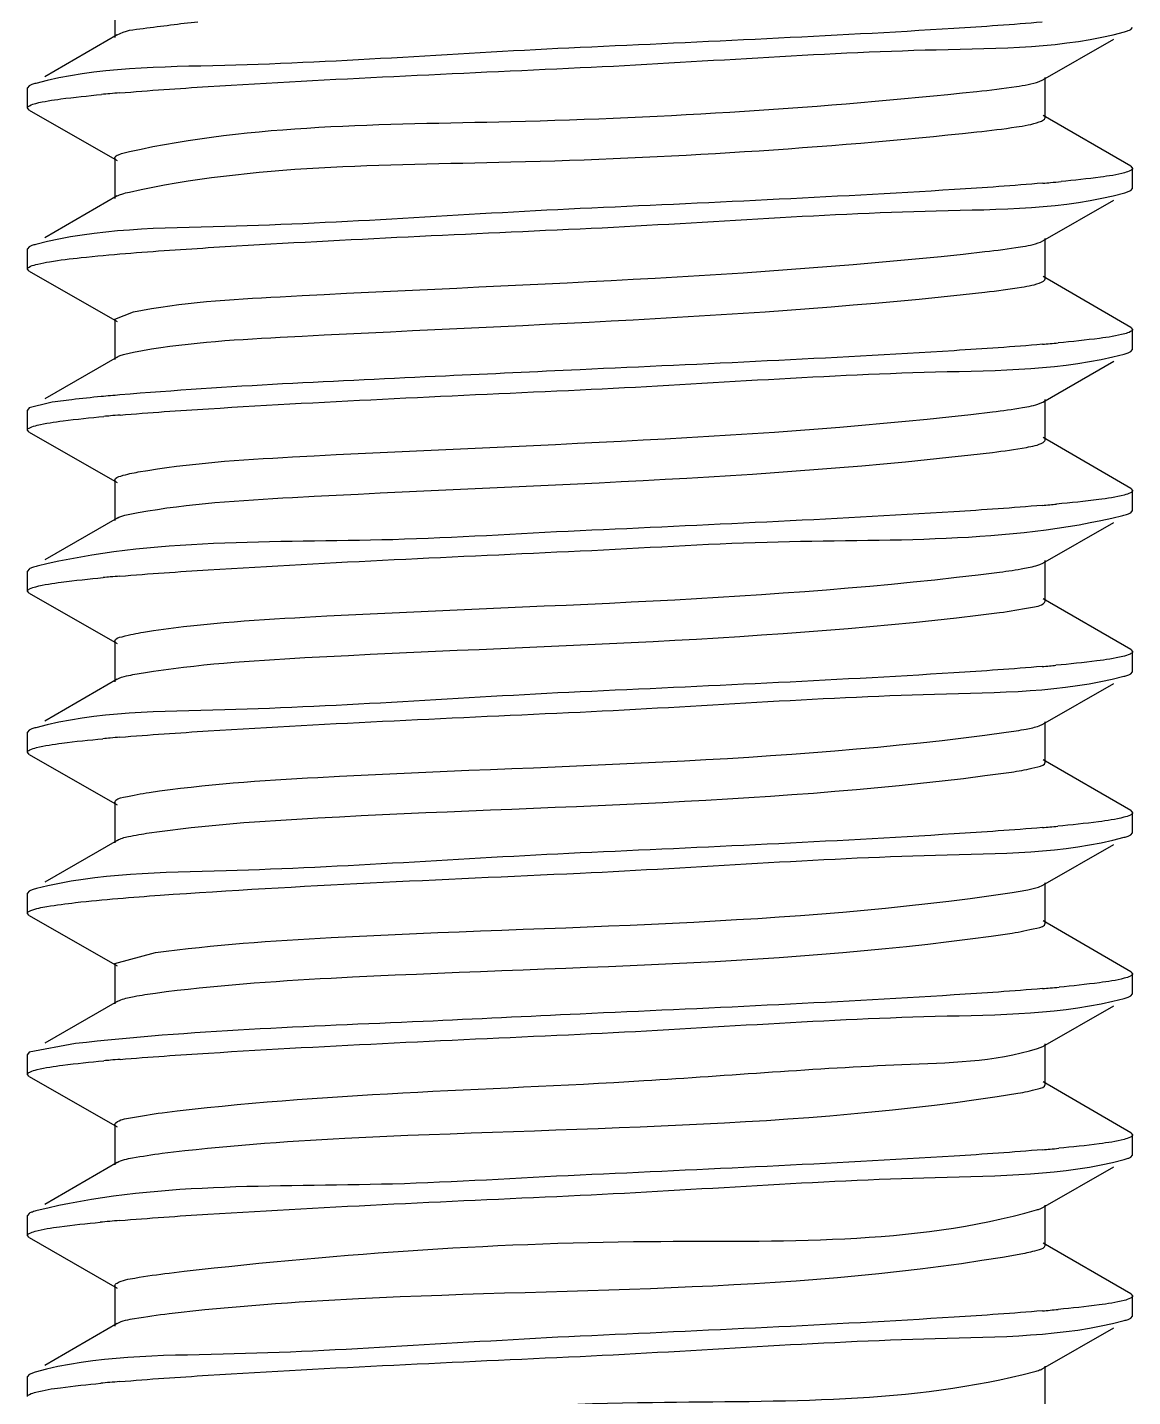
# Model space of a CAD drawing. Extents: x 1247970 to 1725648, y 860327 to 1277876.
# Drawn here: x 1318366.8 to 1318427.9, y 1200311.3 to 1200387 of the extents above; entities that cross this region are included whole.
import ezdxf

# ---------------------------------------------------------------- set-up
doc = ezdxf.new("R2010")
doc.units = 0
doc.header["$LTSCALE"] = 1000
doc.header["$MEASUREMENT"] = 0
doc.layers.get('0').update_dxf_attribs({"color": 254})
doc.layers.add('TK', color=4, linetype='Continuous')

# ---------------------------------------------------------------- blocks, each defined once
blk = doc.blocks.new('A$C7BF01818')
at = {"linetype": 'Continuous'}
for p, q in [((-2292.042, 6899.225), (-2292.042, 6896.985)), ((-2235.894, 6897.421), (-2235.794, 6897.536)), ((-2291.926, 6897.12), (-2295.917, 6894.807)), ((-2240.749, 6894.635), (-2236.83, 6896.885)), ((-2296.78, 6894.307), (-2296.878, 6894.193)), ((-2240.949, 6894.548), (-2240.749, 6894.635)), ((-2240.63, 6892.531), (-2240.63, 6894.771)), ((-2296.878, 6893.082), (-2296.878, 6894.193)), ((-2296.778, 6892.967), (-2296.878, 6893.082)), ((-2296.778, 6892.967), (-2291.924, 6890.181)), ((-2235.892, 6889.853), (-2240.746, 6892.666)), ((-2292.042, 6890.317), (-2292.042, 6888.077)), ((-2235.892, 6889.853), (-2235.794, 6889.739)), ((-2235.794, 6888.628), (-2235.794, 6889.739)), ((-2291.926, 6888.212), (-2295.917, 6885.899)), ((-2236.231, 6888.388), (-2235.895, 6888.513)), ((-2235.894, 6888.513), (-2235.794, 6888.629)), ((-2240.749, 6885.727), (-2236.83, 6887.977)), ((-2296.78, 6885.399), (-2296.878, 6885.285)), ((-2296.878, 6884.174), (-2296.878, 6885.285)), ((-2240.885, 6885.663), (-2240.749, 6885.727)), ((-2240.63, 6883.623), (-2240.63, 6885.863)), ((-2296.778, 6884.059), (-2296.878, 6884.174)), ((-2296.788, 6884.282), (-2296.709, 6884.323)), ((-2296.778, 6884.059), (-2291.924, 6881.273)), ((-2235.892, 6880.945), (-2240.746, 6883.758)), ((-2292.042, 6881.409), (-2291.012, 6881.812)), ((-2292.042, 6881.409), (-2292.042, 6879.169)), ((-2235.892, 6880.945), (-2235.794, 6880.832)), ((-2235.794, 6879.72), (-2235.794, 6880.831)), ((-2291.926, 6879.304), (-2295.917, 6876.991)), ((-2291.5, 6879.461), (-2291.012, 6879.572)), ((-2240.749, 6876.819), (-2236.83, 6879.069)), ((-2235.894, 6879.605), (-2235.794, 6879.721)), ((-2295.654, 6876.78), (-2296.78, 6876.491)), ((-2240.904, 6876.748), (-2240.749, 6876.819)), ((-2240.63, 6874.715), (-2240.63, 6876.955)), ((-2296.78, 6876.491), (-2296.878, 6876.377)), ((-2296.878, 6875.266), (-2296.878, 6876.377)), ((-2296.778, 6875.151), (-2296.878, 6875.266)), ((-2296.778, 6875.151), (-2291.924, 6872.365)), ((-2235.892, 6872.037), (-2240.746, 6874.85)), ((-2292.042, 6872.501), (-2292.042, 6870.261)), ((-2235.892, 6872.037), (-2235.794, 6871.924)), ((-2235.794, 6870.812), (-2235.794, 6871.923)), ((-2235.894, 6870.697), (-2235.794, 6870.811)), ((-2291.926, 6870.396), (-2295.917, 6868.083)), ((-2240.749, 6867.911), (-2236.83, 6870.16)), ((-2240.928, 6867.831), (-2240.749, 6867.911)), ((-2240.63, 6865.807), (-2240.63, 6868.047)), ((-2296.78, 6867.583), (-2296.878, 6867.47)), ((-2296.878, 6866.358), (-2296.878, 6867.469)), ((-2296.778, 6866.243), (-2296.878, 6866.357)), ((-2296.778, 6866.243), (-2291.924, 6863.456)), ((-2235.892, 6863.129), (-2240.746, 6865.942)), ((-2240.669, 6865.729), (-2240.63, 6865.807)), ((-2292.042, 6863.593), (-2292.042, 6861.353)), ((-2235.892, 6863.129), (-2235.794, 6863.015)), ((-2235.794, 6861.904), (-2235.794, 6863.015)), ((-2235.894, 6861.789), (-2235.794, 6861.904)), ((-2291.926, 6861.488), (-2295.917, 6859.175)), ((-2240.749, 6859.002), (-2236.83, 6861.252)), ((-2296.78, 6858.675), (-2296.878, 6858.561)), ((-2240.958, 6858.912), (-2240.749, 6859.002)), ((-2240.63, 6856.899), (-2240.63, 6859.139)), ((-2296.878, 6857.45), (-2296.878, 6858.561)), ((-2296.778, 6857.335), (-2296.878, 6857.45)), ((-2296.778, 6857.335), (-2291.924, 6854.548)), ((-2235.892, 6854.221), (-2240.746, 6857.034)), ((-2292.042, 6854.685), (-2292.042, 6852.445)), ((-2235.892, 6854.221), (-2235.794, 6854.107)), ((-2235.794, 6852.996), (-2235.794, 6854.107)), ((-2291.926, 6852.58), (-2295.917, 6850.266)), ((-2235.894, 6852.881), (-2235.794, 6852.996)), ((-2240.749, 6850.094), (-2236.83, 6852.344)), ((-2296.78, 6849.767), (-2296.878, 6849.653)), ((-2296.878, 6848.542), (-2296.878, 6849.653)), ((-2240.996, 6849.992), (-2240.75, 6850.094)), ((-2240.63, 6847.991), (-2240.63, 6850.231)), ((-2296.778, 6848.427), (-2296.878, 6848.541)), ((-2296.778, 6848.427), (-2291.924, 6845.64)), ((-2235.892, 6845.313), (-2240.746, 6848.126)), ((-2292.042, 6845.777), (-2289.804, 6846.373)), ((-2292.042, 6845.777), (-2292.042, 6843.537)), ((-2235.892, 6845.313), (-2235.794, 6845.199)), ((-2235.794, 6844.088), (-2235.794, 6845.199)), ((-2291.926, 6843.672), (-2295.917, 6841.358)), ((-2291.924, 6843.672), (-2291.721, 6843.76)), ((-2235.894, 6843.973), (-2235.794, 6844.088)), ((-2240.749, 6841.186), (-2236.83, 6843.436)), ((-2294.219, 6841.341), (-2296.78, 6840.859)), ((-2240.63, 6839.083), (-2240.63, 6841.323)), ((-2296.78, 6840.859), (-2296.878, 6840.745)), ((-2296.878, 6839.634), (-2296.878, 6840.745)), ((-2241.044, 6841.068), (-2240.75, 6841.186)), ((-2296.778, 6839.519), (-2296.878, 6839.634)), ((-2296.778, 6839.519), (-2291.924, 6836.732)), ((-2235.892, 6836.405), (-2240.746, 6839.218)), ((-2292.042, 6836.869), (-2292.042, 6834.629)), ((-2235.892, 6836.405), (-2235.794, 6836.291)), ((-2235.794, 6835.179), (-2235.794, 6836.291)), ((-2235.894, 6835.065), (-2235.794, 6835.179)), ((-2291.926, 6834.764), (-2295.917, 6832.45)), ((-2240.749, 6832.278), (-2236.83, 6834.528)), ((-2240.63, 6830.175), (-2240.63, 6832.414)), ((-2296.78, 6831.951), (-2296.878, 6831.838)), ((-2296.878, 6830.725), (-2296.878, 6831.837)), ((-2296.778, 6830.611), (-2296.878, 6830.725)), ((-2296.778, 6830.611), (-2291.924, 6827.824)), ((-2235.892, 6827.497), (-2240.746, 6830.31)), ((-2292.042, 6827.96), (-2292.042, 6825.721)), ((-2235.892, 6827.497), (-2235.794, 6827.383)), ((-2235.794, 6826.271), (-2235.794, 6827.383)), ((-2235.894, 6826.157), (-2235.794, 6826.271)), ((-2291.926, 6825.856), (-2295.917, 6823.542)), ((-2240.749, 6823.37), (-2236.83, 6825.62)), ((-2296.78, 6823.042), (-2296.878, 6822.928)), ((-2296.457, 6823.165), (-2296.779, 6823.042)), ((-2240.63, 6821.267), (-2240.63, 6823.506)), ((-2296.878, 6821.817), (-2296.878, 6822.929))]:
    blk.add_line(p, q, dxfattribs=at)
for centre, radius, start, end in [((-2283.18, 6790.271), 103.998, 95.03965, 95.29849), ((-2281.432, 6770.445), 123.901, 94.78917, 95.03949), ((-2250.958, 7009.125), 120.637, 274.85134, 275.05679), ((-2249.209, 6989.425), 100.86, 275.05357, 275.38183), ((-2251.029, 7001.024), 121.447, 274.8432, 275.04126), ((-2249.516, 6983.893), 104.25, 275.04022, 275.2899), ((-2282.269, 6763.654), 113.952, 94.78194, 95.30364), ((-2282.899, 6769.335), 107.13, 95.02627, 95.22025), ((-2281.352, 6751.701), 124.832, 94.78032, 95.02471), ((-2251.079, 6992.688), 122.022, 274.8371, 275.032), ((-2249.691, 6976.927), 106.2, 275.03189, 275.24055), ((-2282.995, 6761.502), 106.051, 95.03106, 95.24595), ((-2281.384, 6743.172), 124.451, 94.78385, 95.02992), ((-2251.11, 6984.15), 122.393, 274.8335, 275.02719), ((-2249.778, 6969.004), 107.188, 275.02745, 275.21744), ((-2283.016, 6752.817), 105.827, 95.03188, 95.25196), ((-2281.386, 6734.285), 124.43, 94.78398, 95.03084), ((-2246.385, 6882.636), 26.567, 277.80043, 279.04975), ((-2251.048, 6974.525), 121.674, 274.84094, 275.03815), ((-2249.571, 6957.79), 104.874, 275.03741, 275.27454), ((-2251.007, 6965.146), 121.201, 274.84613, 275.04582), ((-2249.426, 6947.279), 103.264, 275.04421, 275.31618), ((-2281.357, 6716.126), 124.775, 94.78085, 95.02584), ((-2282.921, 6733.94), 106.893, 95.0273, 95.22627), ((-2251.018, 6956.372), 121.335, 274.84456, 275.04375), ((-2249.465, 6938.793), 103.688, 275.04238, 275.30513), ((-2283.318, 6729.445), 102.461, 95.04618, 95.33852), ((-2281.471, 6708.541), 123.447, 94.79336, 95.04689), ((-2251.029, 6947.582), 121.454, 274.8433, 275.04155), ((-2249.507, 6930.355), 104.16, 275.04045, 275.29266), ((-2283.262, 6719.92), 103.08, 95.04311, 95.32368), ((-2281.442, 6699.3), 123.781, 94.78933, 95.04345)]:
    blk.add_arc(centre, radius, start, end, dxfattribs=at)
for points, knots in [([(-2291.925, 6897.12), (-2291.494, 6897.371), (-2289.933, 6897.531), (-2288.467, 6897.748), (-2287.458, 6897.845)], [0, 0, 0, 0, 0.329621, 1, 1, 1, 1]), ([(-2240.795, 6897.825), (-2242.421, 6897.687), (-2250.929, 6897.11), (-2259.449, 6896.74), (-2266.336, 6896.42)], [0, 0, 0, 0, 0.191403, 1, 1, 1, 1]), ([(-2266.336, 6895.309), (-2259.772, 6895.614), (-2249.809, 6896.42), (-2239.595, 6896.372), (-2236.233, 6897.295)], [0, 0, 0, 0, 0.653361, 1, 1, 1, 1]), ([(-2236.233, 6897.295), (-2236.166, 6897.314), (-2236.051, 6897.349), (-2235.939, 6897.396), (-2235.895, 6897.421)], [0, 0, 0, 0, 0.577507, 1, 1, 1, 1]), ([(-2266.336, 6896.42), (-2272.881, 6896.117), (-2282.841, 6895.329), (-2293.035, 6895.344), (-2296.414, 6894.441)], [0, 0, 0, 0, 0.651978, 1, 1, 1, 1]), ([(-2291.776, 6893.913), (-2290.15, 6894.05), (-2281.675, 6894.622), (-2273.19, 6894.991), (-2266.336, 6895.309)], [0, 0, 0, 0, 0.192175, 1, 1, 1, 1]), ([(-2296.414, 6894.441), (-2296.487, 6894.421), (-2296.611, 6894.384), (-2296.732, 6894.335), (-2296.779, 6894.307)], [0, 0, 0, 0, 0.581315, 1, 1, 1, 1]), ([(-2244.397, 6893.994), (-2243.668, 6894.071), (-2242.516, 6894.216), (-2241.357, 6894.404), (-2240.949, 6894.548)], [0, 0, 0, 0, 0.628952, 1, 1, 1, 1]), ([(-2296.41, 6893.331), (-2295.959, 6893.451), (-2294.746, 6893.625), (-2293.534, 6893.755), (-2292.783, 6893.825)], [0, 0, 0, 0, 0.382751, 1, 1, 1, 1]), ([(-2291.243, 6890.671), (-2284.361, 6892.206), (-2268.537, 6892.1), (-2252.953, 6893.088), (-2244.397, 6893.994)], [0, 0, 0, 0, 0.450404, 1, 1, 1, 1]), ([(-2296.877, 6893.082), (-2296.877, 6893.139), (-2296.686, 6893.259), (-2296.53, 6893.299), (-2296.41, 6893.331)], [0, 0, 0, 0, 0.314588, 1, 1, 1, 1]), ([(-2244.397, 6891.754), (-2243.668, 6891.831), (-2242.516, 6891.977), (-2241.357, 6892.165), (-2240.949, 6892.308)], [0, 0, 0, 0, 0.628952, 1, 1, 1, 1]), ([(-2240.949, 6892.308), (-2240.866, 6892.337), (-2240.746, 6892.378), (-2240.631, 6892.486), (-2240.631, 6892.531)], [0, 0, 0, 0, 0.657894, 1, 1, 1, 1]), ([(-2291.243, 6888.432), (-2284.361, 6889.966), (-2268.537, 6889.861), (-2252.953, 6890.849), (-2244.397, 6891.754)], [0, 0, 0, 0, 0.450404, 1, 1, 1, 1]), ([(-2292.041, 6890.317), (-2292.04, 6890.406), (-2291.693, 6890.568), (-2291.446, 6890.626), (-2291.243, 6890.671)], [0, 0, 0, 0, 0.30042, 1, 1, 1, 1]), ([(-2235.795, 6889.739), (-2235.795, 6889.685), (-2235.972, 6889.569), (-2236.121, 6889.53), (-2236.233, 6889.499)], [0, 0, 0, 0, 0.317422, 1, 1, 1, 1]), ([(-2240.756, 6888.92), (-2242.381, 6888.782), (-2250.902, 6888.202), (-2259.435, 6887.833), (-2266.336, 6887.512)], [0, 0, 0, 0, 0.191035, 1, 1, 1, 1]), ([(-2236.233, 6889.499), (-2236.669, 6889.379), (-2237.845, 6889.207), (-2239.02, 6889.079), (-2239.749, 6889.01)], [0, 0, 0, 0, 0.381416, 1, 1, 1, 1]), ([(-2291.924, 6888.212), (-2291.842, 6888.26), (-2291.615, 6888.342), (-2291.384, 6888.4), (-2291.243, 6888.432)], [0, 0, 0, 0, 0.399569, 1, 1, 1, 1]), ([(-2266.336, 6886.401), (-2259.771, 6886.706), (-2249.808, 6887.513), (-2239.593, 6887.462), (-2236.231, 6888.388)], [0, 0, 0, 0, 0.653347, 1, 1, 1, 1]), ([(-2266.336, 6887.512), (-2272.878, 6887.209), (-2282.838, 6886.423), (-2293.028, 6886.434), (-2296.41, 6885.534)], [0, 0, 0, 0, 0.651758, 1, 1, 1, 1]), ([(-2291.46, 6885.031), (-2289.834, 6885.164), (-2281.464, 6885.722), (-2273.084, 6886.088), (-2266.336, 6886.401)], [0, 0, 0, 0, 0.194557, 1, 1, 1, 1]), ([(-2296.41, 6885.534), (-2296.484, 6885.514), (-2296.609, 6885.477), (-2296.732, 6885.427), (-2296.779, 6885.399)], [0, 0, 0, 0, 0.581786, 1, 1, 1, 1]), ([(-2291.012, 6881.812), (-2288.349, 6882.336), (-2272.593, 6883.269), (-2256.885, 6883.684), (-2243.953, 6885.134)], [0, 0, 0, 0, 0.172578, 1, 1, 1, 1]), ([(-2243.953, 6885.134), (-2243.3, 6885.207), (-2242.274, 6885.346), (-2241.24, 6885.524), (-2240.885, 6885.663)], [0, 0, 0, 0, 0.632983, 1, 1, 1, 1]), ([(-2296.709, 6884.323), (-2296.579, 6884.38), (-2296.226, 6884.474), (-2295.871, 6884.541), (-2295.654, 6884.577)], [0, 0, 0, 0, 0.393331, 1, 1, 1, 1]), ([(-2295.654, 6884.577), (-2295.077, 6884.672), (-2293.679, 6884.838), (-2292.278, 6884.965), (-2291.46, 6885.031)], [0, 0, 0, 0, 0.416347, 1, 1, 1, 1]), ([(-2296.878, 6884.174), (-2296.878, 6884.194), (-2296.853, 6884.24), (-2296.813, 6884.267), (-2296.788, 6884.282)], [0, 0, 0, 0, 0.405176, 1, 1, 1, 1]), ([(-2240.826, 6883.448), (-2240.774, 6883.471), (-2240.693, 6883.508), (-2240.631, 6883.59), (-2240.631, 6883.623)], [0, 0, 0, 0, 0.63049, 1, 1, 1, 1]), ([(-2291.012, 6879.572), (-2288.349, 6880.096), (-2272.593, 6881.029), (-2256.885, 6881.444), (-2243.953, 6882.894)], [0, 0, 0, 0, 0.172578, 1, 1, 1, 1]), ([(-2243.953, 6882.894), (-2243.276, 6882.97), (-2242.233, 6883.117), (-2241.171, 6883.293), (-2240.826, 6883.448)], [0, 0, 0, 0, 0.642977, 1, 1, 1, 1]), ([(-2236.231, 6880.591), (-2236.684, 6880.466), (-2237.913, 6880.291), (-2239.14, 6880.158), (-2239.904, 6880.087)], [0, 0, 0, 0, 0.379596, 1, 1, 1, 1]), ([(-2235.796, 6880.832), (-2235.795, 6880.778), (-2235.971, 6880.661), (-2236.119, 6880.622), (-2236.231, 6880.591)], [0, 0, 0, 0, 0.316824, 1, 1, 1, 1]), ([(-2240.775, 6880.01), (-2242.401, 6879.872), (-2250.916, 6879.294), (-2259.442, 6878.924), (-2266.336, 6878.604)], [0, 0, 0, 0, 0.191251, 1, 1, 1, 1]), ([(-2291.922, 6879.304), (-2291.868, 6879.336), (-2291.728, 6879.394), (-2291.584, 6879.438), (-2291.5, 6879.461)], [0, 0, 0, 0, 0.420907, 1, 1, 1, 1]), ([(-2266.336, 6877.493), (-2259.788, 6877.797), (-2249.828, 6878.588), (-2239.631, 6878.567), (-2236.254, 6879.474)], [0, 0, 0, 0, 0.65214, 1, 1, 1, 1]), ([(-2236.254, 6879.474), (-2236.183, 6879.493), (-2236.06, 6879.529), (-2235.942, 6879.578), (-2235.895, 6879.605)], [0, 0, 0, 0, 0.580024, 1, 1, 1, 1]), ([(-2266.336, 6878.604), (-2268.814, 6878.489), (-2277.294, 6878.085), (-2285.78, 6877.712), (-2291.768, 6877.209)], [0, 0, 0, 0, 0.29218, 1, 1, 1, 1]), ([(-2292.802, 6877.118), (-2293.345, 6877.068), (-2294.297, 6876.971), (-2295.247, 6876.847), (-2295.654, 6876.78)], [0, 0, 0, 0, 0.569368, 1, 1, 1, 1]), ([(-2291.755, 6876.099), (-2290.128, 6876.235), (-2281.661, 6876.807), (-2273.182, 6877.175), (-2266.336, 6877.493)], [0, 0, 0, 0, 0.192341, 1, 1, 1, 1]), ([(-2290.752, 6872.952), (-2287.943, 6873.447), (-2272.155, 6874.436), (-2256.37, 6874.741), (-2243.535, 6876.274)], [0, 0, 0, 0, 0.180805, 1, 1, 1, 1]), ([(-2243.535, 6876.274), (-2242.982, 6876.34), (-2242.101, 6876.464), (-2241.218, 6876.629), (-2240.904, 6876.748)], [0, 0, 0, 0, 0.62447, 1, 1, 1, 1]), ([(-2296.877, 6875.266), (-2296.876, 6875.33), (-2296.648, 6875.457), (-2296.471, 6875.5), (-2296.333, 6875.534)], [0, 0, 0, 0, 0.308634, 1, 1, 1, 1]), ([(-2296.333, 6875.534), (-2295.865, 6875.65), (-2294.634, 6875.823), (-2293.402, 6875.952), (-2292.647, 6876.021)], [0, 0, 0, 0, 0.388301, 1, 1, 1, 1]), ([(-2243.535, 6874.035), (-2242.91, 6874.109), (-2241.984, 6874.261), (-2241.009, 6874.418), (-2240.733, 6874.588)], [0, 0, 0, 0, 0.659784, 1, 1, 1, 1]), ([(-2240.733, 6874.588), (-2240.705, 6874.606), (-2240.658, 6874.638), (-2240.631, 6874.692), (-2240.631, 6874.715)], [0, 0, 0, 0, 0.593498, 1, 1, 1, 1]), ([(-2290.752, 6870.712), (-2287.943, 6871.208), (-2272.155, 6872.196), (-2256.37, 6872.502), (-2243.535, 6874.035)], [0, 0, 0, 0, 0.180805, 1, 1, 1, 1]), ([(-2292.042, 6872.501), (-2292.041, 6872.633), (-2291.439, 6872.81), (-2291.077, 6872.895), (-2290.752, 6872.952)], [0, 0, 0, 0, 0.285712, 1, 1, 1, 1]), ([(-2236.254, 6871.677), (-2236.717, 6871.553), (-2237.967, 6871.376), (-2239.215, 6871.242), (-2239.991, 6871.171)], [0, 0, 0, 0, 0.38097, 1, 1, 1, 1]), ([(-2235.796, 6871.924), (-2235.795, 6871.868), (-2235.982, 6871.748), (-2236.136, 6871.709), (-2236.254, 6871.677)], [0, 0, 0, 0, 0.314625, 1, 1, 1, 1]), ([(-2240.789, 6871.101), (-2242.416, 6870.963), (-2250.926, 6870.385), (-2259.447, 6870.016), (-2266.336, 6869.696)], [0, 0, 0, 0, 0.19137, 1, 1, 1, 1]), ([(-2291.924, 6870.396), (-2291.792, 6870.473), (-2291.396, 6870.587), (-2291.001, 6870.668), (-2290.752, 6870.712)], [0, 0, 0, 0, 0.376683, 1, 1, 1, 1]), ([(-2266.336, 6868.585), (-2262.89, 6868.745), (-2252.921, 6869.415), (-2242.721, 6868.971), (-2236.342, 6870.543)], [0, 0, 0, 0, 0.344275, 1, 1, 1, 1]), ([(-2236.342, 6870.543), (-2236.251, 6870.565), (-2236.099, 6870.607), (-2235.951, 6870.665), (-2235.895, 6870.697)], [0, 0, 0, 0, 0.589139, 1, 1, 1, 1]), ([(-2266.336, 6869.696), (-2269.783, 6869.536), (-2279.753, 6868.865), (-2289.954, 6869.312), (-2296.333, 6867.738)], [0, 0, 0, 0, 0.344333, 1, 1, 1, 1]), ([(-2291.763, 6867.19), (-2290.136, 6867.326), (-2281.666, 6867.898), (-2273.185, 6868.267), (-2266.336, 6868.585)], [0, 0, 0, 0, 0.192287, 1, 1, 1, 1]), ([(-2296.333, 6867.738), (-2296.423, 6867.715), (-2296.575, 6867.673), (-2296.723, 6867.615), (-2296.779, 6867.583)], [0, 0, 0, 0, 0.589795, 1, 1, 1, 1]), ([(-2243.144, 6867.415), (-2242.685, 6867.473), (-2241.943, 6867.582), (-2241.201, 6867.732), (-2240.928, 6867.831)], [0, 0, 0, 0, 0.614597, 1, 1, 1, 1]), ([(-2296.415, 6866.605), (-2295.953, 6866.729), (-2294.708, 6866.905), (-2293.464, 6867.038), (-2292.692, 6867.109)], [0, 0, 0, 0, 0.381374, 1, 1, 1, 1]), ([(-2290.464, 6864.092), (-2287.513, 6864.564), (-2271.706, 6865.592), (-2255.865, 6865.788), (-2243.144, 6867.415)], [0, 0, 0, 0, 0.189008, 1, 1, 1, 1]), ([(-2296.877, 6866.357), (-2296.877, 6866.414), (-2296.688, 6866.534), (-2296.534, 6866.573), (-2296.415, 6866.605)], [0, 0, 0, 0, 0.314482, 1, 1, 1, 1]), ([(-2243.144, 6865.175), (-2242.572, 6865.248), (-2241.777, 6865.409), (-2240.862, 6865.537), (-2240.669, 6865.729)], [0, 0, 0, 0, 0.680179, 1, 1, 1, 1]), ([(-2290.464, 6861.852), (-2287.513, 6862.324), (-2271.706, 6863.352), (-2255.865, 6863.548), (-2243.144, 6865.175)], [0, 0, 0, 0, 0.189008, 1, 1, 1, 1]), ([(-2292.042, 6863.593), (-2292.041, 6863.75), (-2291.286, 6863.925), (-2290.861, 6864.029), (-2290.464, 6864.092)], [0, 0, 0, 0, 0.28087, 1, 1, 1, 1]), ([(-2236.342, 6862.746), (-2236.81, 6862.631), (-2238.042, 6862.457), (-2239.275, 6862.328), (-2240.031, 6862.259)], [0, 0, 0, 0, 0.38841, 1, 1, 1, 1]), ([(-2235.795, 6863.015), (-2235.796, 6862.951), (-2236.026, 6862.824), (-2236.202, 6862.781), (-2236.342, 6862.746)], [0, 0, 0, 0, 0.308404, 1, 1, 1, 1]), ([(-2291.925, 6861.488), (-2291.764, 6861.581), (-2291.269, 6861.709), (-2290.778, 6861.802), (-2290.464, 6861.852)], [0, 0, 0, 0, 0.367827, 1, 1, 1, 1]), ([(-2240.797, 6862.192), (-2242.423, 6862.055), (-2250.931, 6861.477), (-2259.45, 6861.108), (-2266.336, 6860.788)], [0, 0, 0, 0, 0.191423, 1, 1, 1, 1]), ([(-2266.336, 6859.677), (-2259.805, 6859.98), (-2249.847, 6860.755), (-2239.668, 6860.763), (-2236.277, 6861.651)], [0, 0, 0, 0, 0.651014, 1, 1, 1, 1]), ([(-2236.277, 6861.651), (-2236.201, 6861.671), (-2236.071, 6861.709), (-2235.944, 6861.761), (-2235.895, 6861.789)], [0, 0, 0, 0, 0.58258, 1, 1, 1, 1]), ([(-2266.336, 6860.788), (-2272.882, 6860.484), (-2282.842, 6859.695), (-2293.036, 6859.713), (-2296.415, 6858.808)], [0, 0, 0, 0, 0.651975, 1, 1, 1, 1]), ([(-2291.763, 6858.282), (-2290.137, 6858.418), (-2281.667, 6858.99), (-2273.185, 6859.359), (-2266.336, 6859.677)], [0, 0, 0, 0, 0.192273, 1, 1, 1, 1]), ([(-2296.415, 6858.808), (-2296.488, 6858.789), (-2296.612, 6858.752), (-2296.732, 6858.702), (-2296.779, 6858.675)], [0, 0, 0, 0, 0.581255, 1, 1, 1, 1]), ([(-2242.78, 6858.555), (-2242.41, 6858.606), (-2241.798, 6858.701), (-2241.19, 6858.832), (-2240.958, 6858.912)], [0, 0, 0, 0, 0.603064, 1, 1, 1, 1]), ([(-2296.379, 6857.706), (-2295.918, 6857.825), (-2294.689, 6858), (-2293.46, 6858.13), (-2292.702, 6858.2)], [0, 0, 0, 0, 0.384799, 1, 1, 1, 1]), ([(-2290.148, 6855.232), (-2287.06, 6855.685), (-2271.247, 6856.74), (-2255.368, 6856.82), (-2242.78, 6858.555)], [0, 0, 0, 0, 0.197188, 1, 1, 1, 1]), ([(-2296.877, 6857.45), (-2296.877, 6857.509), (-2296.671, 6857.632), (-2296.507, 6857.673), (-2296.379, 6857.706)], [0, 0, 0, 0, 0.311824, 1, 1, 1, 1]), ([(-2242.207, 6856.4), (-2241.81, 6856.463), (-2241.387, 6856.567), (-2240.629, 6856.742), (-2240.63, 6856.899)], [0, 0, 0, 0, 0.719209, 1, 1, 1, 1]), ([(-2290.148, 6852.993), (-2287.06, 6853.445), (-2271.247, 6854.501), (-2255.368, 6854.58), (-2242.78, 6856.315)], [0, 0, 0, 0, 0.197188, 1, 1, 1, 1]), ([(-2292.042, 6854.685), (-2292.042, 6854.869), (-2291.117, 6855.036), (-2290.623, 6855.163), (-2290.148, 6855.232)], [0, 0, 0, 0, 0.277076, 1, 1, 1, 1]), ([(-2235.795, 6854.107), (-2235.795, 6854.049), (-2235.994, 6853.928), (-2236.154, 6853.887), (-2236.277, 6853.855)], [0, 0, 0, 0, 0.31319, 1, 1, 1, 1]), ([(-2236.277, 6853.855), (-2236.734, 6853.735), (-2237.955, 6853.561), (-2239.176, 6853.43), (-2239.93, 6853.361)], [0, 0, 0, 0, 0.383755, 1, 1, 1, 1]), ([(-2291.925, 6852.58), (-2291.735, 6852.69), (-2291.128, 6852.83), (-2290.534, 6852.936), (-2290.148, 6852.993)], [0, 0, 0, 0, 0.360241, 1, 1, 1, 1]), ([(-2240.78, 6853.286), (-2242.406, 6853.148), (-2250.919, 6852.569), (-2259.444, 6852.2), (-2266.336, 6851.88)], [0, 0, 0, 0, 0.191287, 1, 1, 1, 1]), ([(-2266.336, 6850.769), (-2259.788, 6851.073), (-2249.828, 6851.863), (-2239.632, 6851.843), (-2236.255, 6852.749)], [0, 0, 0, 0, 0.652148, 1, 1, 1, 1]), ([(-2236.255, 6852.749), (-2236.183, 6852.768), (-2236.061, 6852.805), (-2235.942, 6852.854), (-2235.895, 6852.881)], [0, 0, 0, 0, 0.580071, 1, 1, 1, 1]), ([(-2266.336, 6851.88), (-2272.856, 6851.577), (-2282.811, 6850.812), (-2292.98, 6850.787), (-2296.379, 6849.91)], [0, 0, 0, 0, 0.650232, 1, 1, 1, 1]), ([(-2294.219, 6849.138), (-2292.663, 6849.315), (-2283.376, 6850.029), (-2274.073, 6850.409), (-2266.336, 6850.769)], [0, 0, 0, 0, 0.168207, 1, 1, 1, 1]), ([(-2296.379, 6849.91), (-2296.46, 6849.889), (-2296.596, 6849.85), (-2296.728, 6849.796), (-2296.779, 6849.767)], [0, 0, 0, 0, 0.585129, 1, 1, 1, 1]), ([(-2289.804, 6846.373), (-2286.583, 6846.808), (-2270.782, 6847.887), (-2254.88, 6847.835), (-2242.443, 6849.695)], [0, 0, 0, 0, 0.205386, 1, 1, 1, 1]), ([(-2242.443, 6849.695), (-2242.155, 6849.738), (-2241.67, 6849.819), (-2241.188, 6849.929), (-2240.996, 6849.992)], [0, 0, 0, 0, 0.589501, 1, 1, 1, 1]), ([(-2296.688, 6848.7), (-2296.406, 6848.817), (-2295.573, 6848.963), (-2294.748, 6849.077), (-2294.219, 6849.138)], [0, 0, 0, 0, 0.364172, 1, 1, 1, 1]), ([(-2296.878, 6848.541), (-2296.879, 6848.572), (-2296.815, 6848.647), (-2296.738, 6848.679), (-2296.688, 6848.7)], [0, 0, 0, 0, 0.360507, 1, 1, 1, 1]), ([(-2289.804, 6844.133), (-2286.583, 6844.568), (-2270.782, 6845.647), (-2254.88, 6845.595), (-2242.443, 6847.455)], [0, 0, 0, 0, 0.205386, 1, 1, 1, 1]), ([(-2242.443, 6847.455), (-2241.988, 6847.523), (-2241.511, 6847.644), (-2240.63, 6847.814), (-2240.63, 6847.991)], [0, 0, 0, 0, 0.722055, 1, 1, 1, 1]), ([(-2235.795, 6845.199), (-2235.795, 6845.143), (-2235.983, 6845.024), (-2236.137, 6844.984), (-2236.255, 6844.952)], [0, 0, 0, 0, 0.315248, 1, 1, 1, 1]), ([(-2240.768, 6844.378), (-2242.394, 6844.241), (-2250.911, 6843.662), (-2259.44, 6843.292), (-2266.336, 6842.972)], [0, 0, 0, 0, 0.191191, 1, 1, 1, 1]), ([(-2236.255, 6844.952), (-2236.703, 6844.832), (-2237.908, 6844.659), (-2239.113, 6844.529), (-2239.859, 6844.459)], [0, 0, 0, 0, 0.382371, 1, 1, 1, 1]), ([(-2291.721, 6843.76), (-2291.478, 6843.845), (-2290.838, 6843.981), (-2290.195, 6844.08), (-2289.804, 6844.133)], [0, 0, 0, 0, 0.395014, 1, 1, 1, 1]), ([(-2266.336, 6841.861), (-2259.791, 6842.164), (-2249.832, 6842.952), (-2239.638, 6842.937), (-2236.259, 6843.84)], [0, 0, 0, 0, 0.651951, 1, 1, 1, 1]), ([(-2236.259, 6843.84), (-2236.186, 6843.859), (-2236.062, 6843.896), (-2235.942, 6843.946), (-2235.895, 6843.973)], [0, 0, 0, 0, 0.580522, 1, 1, 1, 1]), ([(-2266.336, 6842.972), (-2269.224, 6842.838), (-2278.52, 6842.372), (-2287.841, 6842.066), (-2294.219, 6841.341)], [0, 0, 0, 0, 0.310509, 1, 1, 1, 1]), ([(-2291.756, 6840.467), (-2290.13, 6840.603), (-2281.662, 6841.174), (-2273.183, 6841.543), (-2266.336, 6841.861)], [0, 0, 0, 0, 0.192327, 1, 1, 1, 1]), ([(-2289.433, 6837.513), (-2280.609, 6838.622), (-2266.878, 6838.821), (-2250.85, 6840.201), (-2243.449, 6840.324), (-2241.044, 6841.068)], [0, 0, 0, 0, 0.549789, 0.844376, 1, 1, 1, 1]), ([(-2296.877, 6839.634), (-2296.876, 6839.697), (-2296.653, 6839.822), (-2296.48, 6839.865), (-2296.345, 6839.899)], [0, 0, 0, 0, 0.309776, 1, 1, 1, 1]), ([(-2296.345, 6839.899), (-2295.879, 6840.015), (-2294.647, 6840.189), (-2293.414, 6840.318), (-2292.657, 6840.388)], [0, 0, 0, 0, 0.387384, 1, 1, 1, 1]), ([(-2242.133, 6838.596), (-2241.755, 6838.657), (-2241.346, 6838.756), (-2240.631, 6838.932), (-2240.63, 6839.083)], [0, 0, 0, 0, 0.718032, 1, 1, 1, 1]), ([(-2289.433, 6835.273), (-2286.084, 6835.694), (-2270.311, 6836.793), (-2254.4, 6836.588), (-2242.133, 6838.596)], [0, 0, 0, 0, 0.213554, 1, 1, 1, 1]), ([(-2291.99, 6836.959), (-2291.774, 6837.145), (-2290.848, 6837.281), (-2290.019, 6837.439), (-2289.433, 6837.513)], [0, 0, 0, 0, 0.325307, 1, 1, 1, 1]), ([(-2292.042, 6836.869), (-2292.042, 6836.884), (-2292.03, 6836.92), (-2292.005, 6836.946), (-2291.99, 6836.959)], [0, 0, 0, 0, 0.43999, 1, 1, 1, 1]), ([(-2236.259, 6836.043), (-2236.709, 6835.923), (-2237.919, 6835.749), (-2239.129, 6835.619), (-2239.878, 6835.549)], [0, 0, 0, 0, 0.382557, 1, 1, 1, 1]), ([(-2235.795, 6836.291), (-2235.795, 6836.234), (-2235.985, 6836.115), (-2236.14, 6836.075), (-2236.259, 6836.043)], [0, 0, 0, 0, 0.314873, 1, 1, 1, 1]), ([(-2291.926, 6834.764), (-2291.67, 6834.912), (-2290.811, 6835.069), (-2289.983, 6835.204), (-2289.433, 6835.273)], [0, 0, 0, 0, 0.347949, 1, 1, 1, 1]), ([(-2240.771, 6835.47), (-2242.398, 6835.332), (-2250.913, 6834.753), (-2259.441, 6834.384), (-2266.336, 6834.064)], [0, 0, 0, 0, 0.191215, 1, 1, 1, 1]), ([(-2266.336, 6832.952), (-2259.793, 6833.256), (-2249.833, 6834.043), (-2239.641, 6834.03), (-2236.261, 6834.931)], [0, 0, 0, 0, 0.651838, 1, 1, 1, 1]), ([(-2236.261, 6834.931), (-2236.188, 6834.951), (-2236.063, 6834.988), (-2235.942, 6835.037), (-2235.895, 6835.065)], [0, 0, 0, 0, 0.580748, 1, 1, 1, 1]), ([(-2266.336, 6834.064), (-2269.788, 6833.904), (-2279.761, 6833.228), (-2289.971, 6833.693), (-2296.345, 6832.102)], [0, 0, 0, 0, 0.344697, 1, 1, 1, 1]), ([(-2291.786, 6831.556), (-2290.16, 6831.692), (-2281.682, 6832.266), (-2273.193, 6832.634), (-2266.336, 6832.952)], [0, 0, 0, 0, 0.192092, 1, 1, 1, 1]), ([(-2289.035, 6828.653), (-2280.248, 6829.686), (-2264.354, 6830.836), (-2247.997, 6830.154), (-2241.107, 6832.141)], [0, 0, 0, 0, 0.552347, 1, 1, 1, 1]), ([(-2241.107, 6832.141), (-2241.037, 6832.161), (-2240.916, 6832.2), (-2240.798, 6832.251), (-2240.75, 6832.278)], [0, 0, 0, 0, 0.571836, 1, 1, 1, 1]), ([(-2296.345, 6832.102), (-2296.432, 6832.08), (-2296.58, 6832.039), (-2296.724, 6831.982), (-2296.779, 6831.951)], [0, 0, 0, 0, 0.588637, 1, 1, 1, 1]), ([(-2296.457, 6830.961), (-2296.014, 6831.085), (-2294.807, 6831.26), (-2293.602, 6831.392), (-2292.851, 6831.462)], [0, 0, 0, 0, 0.378833, 1, 1, 1, 1]), ([(-2296.877, 6830.725), (-2296.877, 6830.777), (-2296.709, 6830.893), (-2296.565, 6830.931), (-2296.457, 6830.961)], [0, 0, 0, 0, 0.31862, 1, 1, 1, 1]), ([(-2241.852, 6829.736), (-2241.544, 6829.792), (-2241.198, 6829.872), (-2240.632, 6830.049), (-2240.631, 6830.175)], [0, 0, 0, 0, 0.712869, 1, 1, 1, 1]), ([(-2289.035, 6826.413), (-2285.562, 6826.821), (-2269.836, 6827.942), (-2253.926, 6827.55), (-2241.852, 6829.736)], [0, 0, 0, 0, 0.221777, 1, 1, 1, 1]), ([(-2291.919, 6828.099), (-2291.624, 6828.265), (-2290.63, 6828.428), (-2289.673, 6828.578), (-2289.035, 6828.653)], [0, 0, 0, 0, 0.34472, 1, 1, 1, 1]), ([(-2292.041, 6827.96), (-2292.042, 6827.986), (-2292.007, 6828.047), (-2291.953, 6828.08), (-2291.919, 6828.099)], [0, 0, 0, 0, 0.396318, 1, 1, 1, 1]), ([(-2236.261, 6827.135), (-2236.713, 6827.014), (-2237.93, 6826.84), (-2239.146, 6826.709), (-2239.899, 6826.639)], [0, 0, 0, 0, 0.382524, 1, 1, 1, 1]), ([(-2235.795, 6827.383), (-2235.795, 6827.326), (-2235.986, 6827.206), (-2236.141, 6827.166), (-2236.261, 6827.135)], [0, 0, 0, 0, 0.314656, 1, 1, 1, 1]), ([(-2291.926, 6825.856), (-2291.634, 6826.025), (-2290.634, 6826.186), (-2289.677, 6826.338), (-2289.035, 6826.413)], [0, 0, 0, 0, 0.342901, 1, 1, 1, 1]), ([(-2240.774, 6826.562), (-2242.401, 6826.424), (-2250.915, 6825.845), (-2259.442, 6825.476), (-2266.336, 6825.156)], [0, 0, 0, 0, 0.191245, 1, 1, 1, 1]), ([(-2236.261, 6826.023), (-2236.188, 6826.043), (-2236.063, 6826.08), (-2235.942, 6826.129), (-2235.895, 6826.157)], [0, 0, 0, 0, 0.580746, 1, 1, 1, 1]), ([(-2266.336, 6824.044), (-2259.793, 6824.348), (-2249.833, 6825.134), (-2239.641, 6825.122), (-2236.261, 6826.023)], [0, 0, 0, 0, 0.65185, 1, 1, 1, 1]), ([(-2266.336, 6825.156), (-2272.913, 6824.85), (-2282.878, 6824.03), (-2293.106, 6824.104), (-2296.457, 6823.165)], [0, 0, 0, 0, 0.65421, 1, 1, 1, 1]), ([(-2291.776, 6822.649), (-2290.15, 6822.785), (-2281.676, 6823.358), (-2273.19, 6823.726), (-2266.336, 6824.044)], [0, 0, 0, 0, 0.19212, 1, 1, 1, 1]), ([(-2288.611, 6819.793), (-2279.885, 6820.758), (-2264.145, 6821.867), (-2248.025, 6821.394), (-2241.193, 6823.209)], [0, 0, 0, 0, 0.553969, 1, 1, 1, 1]), ([(-2241.193, 6823.209), (-2241.105, 6823.233), (-2240.954, 6823.277), (-2240.807, 6823.337), (-2240.75, 6823.37)], [0, 0, 0, 0, 0.580954, 1, 1, 1, 1]), ([(-2296.406, 6822.067), (-2295.959, 6822.185), (-2294.762, 6822.358), (-2293.566, 6822.487), (-2292.826, 6822.556)], [0, 0, 0, 0, 0.383657, 1, 1, 1, 1]), ([(-2296.877, 6821.817), (-2296.877, 6821.875), (-2296.684, 6821.995), (-2296.526, 6822.035), (-2296.406, 6822.067)], [0, 0, 0, 0, 0.314144, 1, 1, 1, 1])]:
    blk.add_open_spline(points, degree=3, knots=knots, dxfattribs=at)

msp = doc.modelspace()

# ---------------------------------------------------------------- block references
at = {"layer": 'TK'}
msp.add_blockref('A$C7BF01818', (1320663.701, 1193489.485), dxfattribs=at)

doc.saveas('drawing.dxf')
